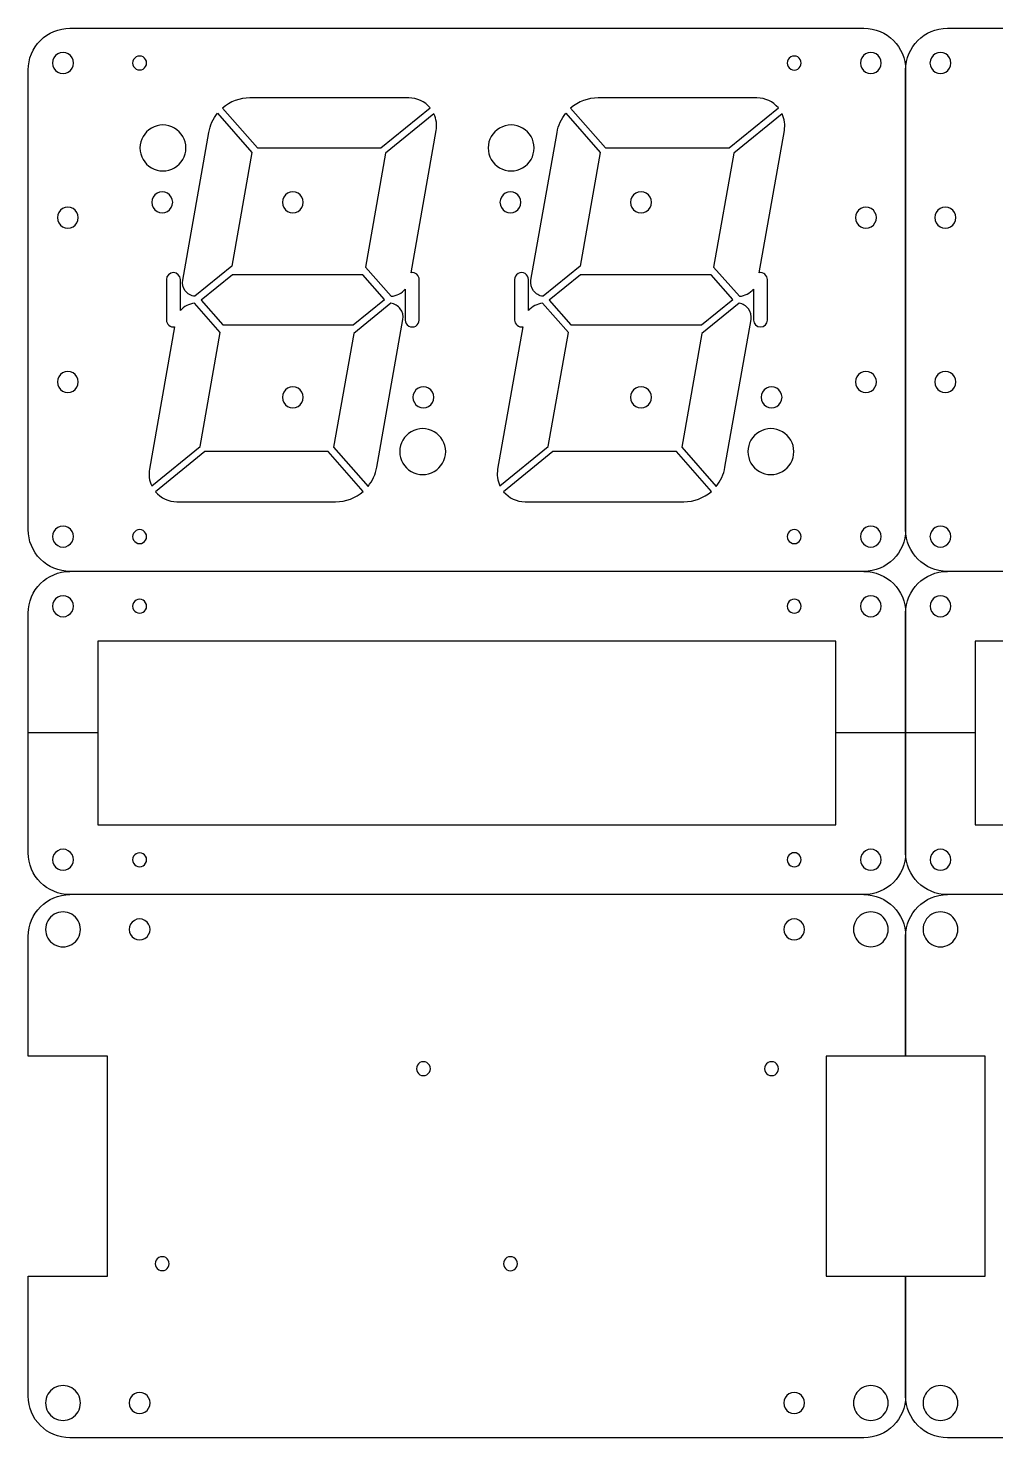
# Model space of a CAD drawing. Extents: x 0 to 528, y 0 to 405.
# Drawn here: x 0.1 to 139.1, y 202.5 to 404.9 of the extents above; entities that cross this region are included whole.
import ezdxf

# ---------------------------------------------------------------- set-up
doc = ezdxf.new("R2010")
doc.units = 0
doc.layers.add('Capa_1', color=7, linetype='CONTINUOUS')

msp = doc.modelspace()

# ---------------------------------------------------------------- linework, layer by layer
at = {"layer": 'Capa_1', "color": 7}
for points in [[(6.100785, 404.932044), (120.10059, 404.932044)], [(132.099751, 404.932441), (296.09947, 404.932441)], [(0.100795, 332.932168), (0.100795, 398.932045)], [(126.099763, 332.93257), (126.099763, 398.932453)], [(126.100562, 398.932045), (126.100562, 332.932168)], [(54.747168, 394.932055), (31.948819, 394.932055)], [(104.747085, 394.932055), (81.948731, 394.932055)], [(27.297524, 392.722233), (32.235225, 387.10109), (29.353497, 370.757992), (24.027999, 366.432115)], [(27.994202, 393.444359), (33.011992, 387.732067), (50.749797, 387.732067), (57.828756, 393.4823)], [(77.297435, 392.722233), (82.235136, 387.10109), (79.353408, 370.757992), (74.027911, 366.432115)], [(77.994114, 393.444359), (83.011904, 387.732067), (100.749706, 387.732067), (107.828655, 393.4823)], [(58.367974, 392.631957), (51.410243, 386.980202), (48.528515, 370.637104), (52.222272, 366.432115)], [(108.367875, 392.631957), (101.410155, 386.980202), (98.528427, 370.637104), (102.222184, 366.432115)], [(22.300223, 368.764731), (26.039983, 389.973957)], [(55.085963, 369.818432), (58.686391, 390.237455)], [(72.300135, 368.764731), (76.039894, 389.973957)], [(105.085883, 369.818432), (108.6863, 390.237455)], [(19.950761, 368.832093), (19.950761, 363.032119)], [(21.950757, 364.391335), (21.950757, 368.832093)], [(56.250697, 363.032119), (56.250697, 368.832093)], [(69.95067, 368.832093), (69.95067, 363.032119)], [(71.950668, 364.391335), (71.950668, 368.832093)], [(106.250603, 363.032119), (106.250603, 368.832093)], [(54.250699, 367.472852), (54.250699, 363.032119)], [(104.250621, 367.472852), (104.250621, 363.032119)], [(17.833482, 339.23223), (24.791212, 344.88401), (27.67294, 361.227082), (23.979184, 365.432098)], [(52.173459, 365.432098), (46.847959, 361.106194), (43.966231, 344.763096), (48.903932, 339.14198)], [(67.833394, 339.23223), (74.791124, 344.88401), (77.672852, 361.227082), (73.979095, 365.432098)], [(102.173368, 365.432098), (96.847871, 361.106194), (93.966143, 344.763096), (98.903843, 339.14198)], [(50.161473, 341.890255), (53.901233, 363.099482)], [(100.161385, 341.890255), (103.901134, 363.099482)], [(21.115492, 362.045781), (17.515067, 341.626731)], [(71.115404, 362.045781), (67.514976, 341.626731)], [(48.207253, 338.419854), (43.189463, 344.132145), (25.451661, 344.132145), (18.372699, 338.381913)], [(98.207165, 338.419854), (93.189375, 344.132145), (75.451573, 344.132145), (68.372611, 338.381913)], [(21.454291, 336.932158), (44.252637, 336.932158)], [(71.4542, 336.932158), (94.252548, 336.932158)], [(120.10059, 326.932169), (6.100785, 326.932169)], [(296.09947, 326.93258), (132.099751, 326.93258)], [(302.100183, 320.932764), (302.100183, 303.732773), (292.100189, 303.732773), (292.100189, 316.932766), (136.10026, 316.932766), (136.10026, 303.732773), (126.100286, 303.732773), (126.100286, 320.932764)], [(126.100286, 286.532781), (126.100286, 303.732773)], [(136.10026, 303.732773), (136.10026, 290.532779), (292.100189, 290.532779), (292.100189, 303.732773)], [(296.100186, 280.532785), (132.100265, 280.532785)], [(126.100336, 208.532635), (126.100336, 225.732603), (137.500312, 225.732603), (137.500312, 257.332547), (126.100336, 257.332547), (126.100336, 274.532518)], [(296.100027, 202.532644), (132.100308, 202.532644)]]:
    msp.add_lwpolyline(points, dxfattribs=at)
for points in [[(6.600783, 399.932036)], [(17.100765, 399.932036)], [(111.100592, 399.932036)], [(122.600581, 399.932036)], [(132.599752, 399.932449)], [(27.994202, 393.444359)], [(77.994114, 393.444359)], [(22.750755, 387.732067)], [(72.750666, 387.732067)], [(20.850759, 379.932085)], [(39.600725, 379.932085)], [(70.85067, 379.932085)], [(89.600636, 379.932085)], [(7.300782, 377.732079)], [(121.900574, 377.732079)], [(133.299748, 377.732489)], [(28.033297, 362.332113), (46.771098, 362.332113), (51.277364, 365.992537), (48.168161, 369.5321), (29.430358, 369.5321), (24.924091, 365.871649)], [(78.033206, 362.332113), (96.771009, 362.332113), (101.277276, 365.992537), (98.168073, 369.5321), (79.43027, 369.5321), (74.924003, 365.871649)], [(54.250699, 367.472852)], [(104.250621, 367.472852)], [(21.950757, 364.391335)], [(71.950668, 364.391335)], [(7.300782, 354.132134)], [(121.900574, 354.132134)], [(133.299748, 354.132531)], [(39.600725, 351.932128)], [(58.350694, 351.932128)], [(89.600636, 351.932128)], [(108.350597, 351.932128)], [(60.050689, 344.132145)], [(110.050595, 344.132145)], [(50.161473, 341.890255)], [(100.161385, 341.890255)], [(48.207253, 338.419854)], [(98.207165, 338.419854)], [(6.600783, 331.93215)], [(17.100765, 331.93215)], [(111.100592, 331.93215)], [(122.600581, 331.93215)], [(132.599752, 331.932571)], [(132.600274, 321.932763)], [(132.600274, 285.532782)], [(133.600307, 275.532514)], [(133.600307, 207.532636)]]:
    msp.add_lwpolyline(points, close=True, dxfattribs=at)
at = {"layer": 'Capa_1', "color": 1}
for points in [[(6.600673, 321.932533)], [(17.100668, 321.932533)], [(111.100612, 321.932533)], [(122.600616, 321.932533)], [(6.600673, 285.532542)], [(17.100668, 285.532542)], [(111.100612, 285.532542)], [(122.600616, 285.532542)]]:
    msp.add_lwpolyline(points, close=True, dxfattribs=at)
for points in [[(126.100605, 320.932544), (126.100605, 303.732543), (116.10063, 303.732543), (116.10063, 316.932546), (10.100673, 316.932546), (10.100673, 303.732543), (0.100677, 303.732543), (0.100677, 320.932544)], [(0.100677, 286.532561), (0.100677, 303.732563)], [(10.100673, 303.732563), (10.100673, 290.532559), (116.10063, 290.532559), (116.10063, 303.732563)], [(126.100605, 303.732563), (126.100605, 286.532561)], [(120.100618, 280.532555), (6.100675, 280.532555)]]:
    msp.add_lwpolyline(points, dxfattribs=at)
at = {"layer": 'Capa_1', "color": 5}
for points in [[(7.601344, 275.532101)], [(17.601333, 275.532101)], [(111.601166, 275.532101)], [(123.601144, 275.532101)], [(57.85126, 255.53215)], [(107.851172, 255.53215)], [(20.351328, 227.532192)], [(70.351237, 227.532192)], [(7.601344, 207.532215)], [(17.601333, 207.532215)], [(111.601166, 207.532215)], [(123.601144, 207.532215)]]:
    msp.add_lwpolyline(points, close=True, dxfattribs=at)
for points in [[(0.101373, 208.532232), (0.101373, 225.732208), (11.501349, 225.732208), (11.501349, 257.332133), (0.101373, 257.332133), (0.101373, 274.53211)], [(126.10114, 274.53211), (126.10114, 257.332133), (114.701159, 257.332133), (114.701159, 225.732208), (126.10114, 225.732208), (126.10114, 208.532232)], [(120.101149, 202.532234), (6.101345, 202.532234)]]:
    msp.add_lwpolyline(points, dxfattribs=at)
at = {"layer": 'Capa_1', "color": 7}
for points in [[(1.858148, 403.174685), (2.983365, 404.299903), (4.509487, 404.932044), (6.100785, 404.932044)], [(120.10059, 404.932044), (123.414289, 404.932034), (126.100567, 402.245745), (126.100562, 398.932045)], [(126.099763, 398.932453), (126.099764, 402.246155), (128.78605, 404.93244), (132.099751, 404.932441)], [(0.100795, 398.932045), (0.100792, 400.523343), (0.732931, 402.049466), (1.858148, 403.174685)], [(4.350473, 401.231981), (3.886212, 400.96379), (3.600399, 400.468193), (3.600789, 399.932036)], [(5.8511, 401.231981), (5.386839, 401.500172), (4.814734, 401.500172), (4.350473, 401.231981)], [(6.600783, 399.932036), (6.601173, 400.468193), (6.315361, 400.96379), (5.8511, 401.231981)], [(15.600404, 400.79911), (15.290819, 400.620197), (15.100319, 400.289601), (15.10077, 399.932036)], [(16.60113, 400.79911), (16.291545, 400.978023), (15.90999, 400.978023), (15.600404, 400.79911)], [(17.100765, 399.932036), (17.101215, 400.289601), (16.910715, 400.620197), (16.60113, 400.79911)], [(109.599491, 400.801267), (109.289527, 400.621778), (109.099232, 400.290215), (109.10061, 399.932036)], [(110.601711, 400.801267), (110.291747, 400.980756), (109.909456, 400.980756), (109.599491, 400.801267)], [(111.100592, 399.932036), (111.101971, 400.290215), (110.911676, 400.621778), (110.601711, 400.801267)], [(120.350581, 401.231074), (119.88648, 400.963125), (119.600581, 400.467934), (119.600581, 399.932036)], [(121.850581, 401.231074), (121.386479, 401.499023), (120.814683, 401.499023), (120.350581, 401.231074)], [(122.600581, 399.932036), (122.600581, 400.467934), (122.314682, 400.963125), (121.850581, 401.231074)], [(130.349754, 401.231486), (129.885653, 400.963537), (129.599755, 400.468347), (129.599755, 399.932449)], [(131.849753, 401.231486), (131.385652, 401.499435), (130.813855, 401.499435), (130.349754, 401.231486)], [(132.599752, 399.932449), (132.599752, 400.468347), (132.313854, 400.963537), (131.849753, 401.231486)], [(3.600789, 399.932036), (3.600399, 399.395879), (3.886212, 398.900282), (4.350473, 398.632091)], [(5.8511, 398.632091), (6.315361, 398.900282), (6.601173, 399.395879), (6.600783, 399.932036)], [(15.10077, 399.932036), (15.100319, 399.574471), (15.290819, 399.243875), (15.600404, 399.064962)], [(15.600404, 399.064962), (15.90999, 398.88605), (16.291545, 398.88605), (16.60113, 399.064962)], [(16.60113, 399.064962), (16.910715, 399.243875), (17.101215, 399.574471), (17.100765, 399.932036)], [(109.10061, 399.932036), (109.099232, 399.573857), (109.289527, 399.242294), (109.599491, 399.062805)], [(109.599491, 399.062805), (109.909456, 398.883316), (110.291747, 398.883316), (110.601711, 399.062805)], [(110.601711, 399.062805), (110.911676, 399.242294), (111.101971, 399.573857), (111.100592, 399.932036)], [(119.600581, 399.932036), (119.600581, 399.396138), (119.88648, 398.900947), (120.350581, 398.632998)], [(121.850581, 398.632998), (122.314682, 398.900947), (122.600581, 399.396138), (122.600581, 399.932036)], [(129.599755, 399.932449), (129.599755, 399.396552), (129.885653, 398.901362), (130.349754, 398.633413)], [(131.849753, 398.633413), (132.313854, 398.901362), (132.599752, 399.396552), (132.599752, 399.932449)], [(4.350473, 398.632091), (4.814734, 398.3639), (5.386839, 398.3639), (5.8511, 398.632091)], [(120.350581, 398.632998), (120.814683, 398.365049), (121.386479, 398.365049), (121.850581, 398.632998)], [(130.349754, 398.633413), (130.813855, 398.365464), (131.385652, 398.365464), (131.849753, 398.633413)], [(31.948819, 394.932055), (30.493835, 394.932052), (29.088423, 394.403347), (27.994202, 393.444359)], [(57.828756, 393.4823), (57.068855, 394.400531), (55.939056, 394.932053), (54.747168, 394.932055)], [(81.948731, 394.932055), (80.493747, 394.932052), (79.088334, 394.403347), (77.994114, 393.444359)], [(107.828655, 393.4823), (107.068758, 394.400526), (105.938967, 394.932047), (104.747085, 394.932055)], [(26.039983, 389.973957), (26.217789, 390.982346), (26.650703, 391.928453), (27.297524, 392.722233)], [(76.039894, 389.973957), (76.2177, 390.982346), (76.650615, 391.928453), (77.297435, 392.722233)], [(21.101139, 390.591047), (20.079924, 391.180828), (18.821598, 391.180828), (17.800382, 390.591047)], [(58.686391, 390.237455), (58.829552, 391.049364), (58.71834, 391.885677), (58.367974, 392.631957)], [(71.101051, 390.591047), (70.079835, 391.180828), (68.821509, 391.180828), (67.800294, 390.591047)], [(108.6863, 390.237455), (108.829459, 391.049365), (108.718244, 391.885677), (108.367875, 392.631957)], [(17.800382, 390.591047), (16.779167, 390.001267), (16.150295, 388.911356), (16.150767, 387.732067)], [(22.750755, 387.732067), (22.751227, 388.911356), (22.122355, 390.001267), (21.101139, 390.591047)], [(67.800294, 390.591047), (66.779078, 390.001267), (66.150206, 388.911356), (66.150678, 387.732067)], [(72.750666, 387.732067), (72.751138, 388.911356), (72.122266, 390.001267), (71.101051, 390.591047)], [(16.150767, 387.732067), (16.150295, 386.552778), (16.779167, 385.462868), (17.800382, 384.873087)], [(21.101139, 384.873087), (22.122355, 385.462868), (22.751227, 386.552778), (22.750755, 387.732067)], [(66.150678, 387.732067), (66.150206, 386.552778), (66.779078, 385.462868), (67.800294, 384.873087)], [(71.101051, 384.873087), (72.122266, 385.462868), (72.751138, 386.552778), (72.750666, 387.732067)], [(17.800382, 384.873087), (18.821598, 384.283307), (20.079924, 384.283307), (21.101139, 384.873087)], [(67.800294, 384.873087), (68.821509, 384.283307), (70.079835, 384.283307), (71.101051, 384.873087)], [(18.600506, 381.231863), (18.136274, 380.963717), (17.850446, 380.468195), (17.850765, 379.932085)], [(20.101017, 381.231863), (19.636786, 381.50001), (19.064737, 381.50001), (18.600506, 381.231863)], [(20.850759, 379.932085), (20.851077, 380.468195), (20.565249, 380.963717), (20.101017, 381.231863)], [(37.350414, 381.23203), (36.886153, 380.963839), (36.600341, 380.468242), (36.600731, 379.932085)], [(38.851041, 381.23203), (38.386781, 381.500222), (37.814675, 381.500222), (37.350414, 381.23203)], [(39.600725, 379.932085), (39.601115, 380.468242), (39.315302, 380.963839), (38.851041, 381.23203)], [(68.600417, 381.231863), (68.136186, 380.963717), (67.850358, 380.468195), (67.850676, 379.932085)], [(70.100929, 381.231863), (69.636698, 381.50001), (69.064649, 381.50001), (68.600417, 381.231863)], [(70.85067, 379.932085), (70.850989, 380.468195), (70.56516, 380.963717), (70.100929, 381.231863)], [(87.350326, 381.23203), (86.886065, 380.963839), (86.600252, 380.468242), (86.600642, 379.932085)], [(88.850953, 381.23203), (88.386692, 381.500222), (87.814587, 381.500222), (87.350326, 381.23203)], [(89.600636, 379.932085), (89.601026, 380.468242), (89.315214, 380.963839), (88.850953, 381.23203)], [(5.050472, 379.032024), (4.586211, 378.763833), (4.300398, 378.268236), (4.300788, 377.732079)], [(6.551099, 379.032024), (6.086838, 379.300215), (5.514732, 379.300215), (5.050472, 379.032024)], [(7.300782, 377.732079), (7.301172, 378.268236), (7.01536, 378.763833), (6.551099, 379.032024)], [(17.850765, 379.932085), (17.850446, 379.395976), (18.136274, 378.900454), (18.600506, 378.632307)], [(18.600506, 378.632307), (19.064737, 378.36416), (19.636786, 378.36416), (20.101017, 378.632307)], [(20.101017, 378.632307), (20.565249, 378.900454), (20.851077, 379.395976), (20.850759, 379.932085)], [(36.600731, 379.932085), (36.600341, 379.395928), (36.886153, 378.900331), (37.350414, 378.63214)], [(37.350414, 378.63214), (37.814675, 378.363949), (38.386781, 378.363949), (38.851041, 378.63214)], [(38.851041, 378.63214), (39.315302, 378.900331), (39.601115, 379.395928), (39.600725, 379.932085)], [(67.850676, 379.932085), (67.850358, 379.395976), (68.136186, 378.900454), (68.600417, 378.632307)], [(68.600417, 378.632307), (69.064649, 378.36416), (69.636698, 378.36416), (70.100929, 378.632307)], [(70.100929, 378.632307), (70.56516, 378.900454), (70.850989, 379.395976), (70.85067, 379.932085)], [(86.600642, 379.932085), (86.600252, 379.395928), (86.886065, 378.900331), (87.350326, 378.63214)], [(87.350326, 378.63214), (87.814587, 378.363949), (88.386692, 378.363949), (88.850953, 378.63214)], [(88.850953, 378.63214), (89.315214, 378.900331), (89.601026, 379.395928), (89.600636, 379.932085)], [(119.650574, 379.031117), (119.186473, 378.763167), (118.900574, 378.267977), (118.900574, 377.732079)], [(121.150574, 379.031117), (120.686472, 379.299066), (120.114676, 379.299066), (119.650574, 379.031117)], [(121.900574, 377.732079), (121.900574, 378.267977), (121.614675, 378.763167), (121.150574, 379.031117)], [(131.049438, 379.032434), (130.585177, 378.764243), (130.299364, 378.268647), (130.299754, 377.732489)], [(132.550065, 379.032434), (132.085804, 379.300626), (131.513698, 379.300626), (131.049438, 379.032434)], [(133.299748, 377.732489), (133.300138, 378.268647), (133.014326, 378.764243), (132.550065, 379.032434)], [(4.300788, 377.732079), (4.300398, 377.195922), (4.586211, 376.700325), (5.050472, 376.432134)], [(6.551099, 376.432134), (7.01536, 376.700325), (7.301172, 377.195922), (7.300782, 377.732079)], [(118.900574, 377.732079), (118.900574, 377.19618), (119.186473, 376.70099), (119.650574, 376.433041)], [(121.150574, 376.433041), (121.614675, 376.70099), (121.900574, 377.19618), (121.900574, 377.732079)], [(130.299754, 377.732489), (130.299364, 377.196332), (130.585177, 376.700736), (131.049438, 376.432544)], [(132.550065, 376.432544), (133.014326, 376.700736), (133.300138, 377.196332), (133.299748, 377.732489)], [(5.050472, 376.432134), (5.514732, 376.163942), (6.086838, 376.163942), (6.551099, 376.432134)], [(119.650574, 376.433041), (120.114676, 376.165092), (120.686472, 376.165092), (121.150574, 376.433041)], [(131.049438, 376.432544), (131.513698, 376.164353), (132.085804, 376.164353), (132.550065, 376.432544)], [(20.950759, 369.830832), (20.398967, 369.830832), (19.951457, 369.383885), (19.950761, 368.832093)], [(21.950757, 368.832093), (21.950061, 369.383885), (21.502551, 369.830832), (20.950759, 369.830832)], [(22.662695, 367.227022), (22.335966, 367.668129), (22.204902, 368.224138), (22.300223, 368.764731)], [(55.896943, 369.595224), (55.672574, 369.785228), (55.375958, 369.866866), (55.085963, 369.818432)], [(56.250697, 368.832093), (56.250697, 369.126105), (56.121312, 369.40522), (55.896943, 369.595224)], [(70.45067, 369.698118), (70.141269, 369.519485), (69.95067, 369.189359), (69.95067, 368.832093)], [(71.450669, 369.698118), (71.141268, 369.87675), (70.760071, 369.87675), (70.45067, 369.698118)], [(71.950668, 368.832093), (71.950668, 369.189359), (71.760069, 369.519485), (71.450669, 369.698118)], [(72.662607, 367.227022), (72.335878, 367.668129), (72.204814, 368.224138), (72.300135, 368.764731)], [(105.896854, 369.595218), (105.672488, 369.785221), (105.375876, 369.866862), (105.085883, 369.818432)], [(106.250603, 368.832093), (106.250603, 369.126103), (106.12122, 369.405215), (105.896854, 369.595218)], [(24.027999, 366.432115), (23.483095, 366.498491), (22.989424, 366.785916), (22.662695, 367.227022)], [(52.222272, 366.432115), (53.009023, 366.498585), (53.737854, 366.87253), (54.250699, 367.472852)], [(74.027911, 366.432115), (73.483006, 366.498491), (72.989336, 366.785916), (72.662607, 367.227022)], [(102.222184, 366.432115), (103.008939, 366.498582), (103.737774, 366.872528), (104.250621, 367.472852)], [(23.979184, 365.432098), (23.192428, 365.365621), (22.463597, 364.991666), (21.950757, 364.391335)], [(53.538762, 364.63719), (53.212033, 365.078296), (52.718363, 365.365721), (52.173459, 365.432098)], [(53.901233, 363.099482), (53.996553, 363.640075), (53.86549, 364.196083), (53.538762, 364.63719)], [(73.979095, 365.432098), (73.19234, 365.365621), (72.463509, 364.991666), (71.950668, 364.391335)], [(103.538665, 364.637187), (103.211939, 365.078293), (102.718271, 365.365719), (102.173368, 365.432098)], [(103.901134, 363.099482), (103.996454, 363.640074), (103.865392, 364.196081), (103.538665, 364.637187)], [(19.950761, 363.032119), (19.950761, 362.738108), (20.080146, 362.458994), (20.304514, 362.26899)], [(54.250699, 363.032119), (54.250699, 362.674854), (54.441298, 362.344728), (54.750698, 362.166095)], [(55.750697, 362.166095), (56.060098, 362.344728), (56.250697, 362.674854), (56.250697, 363.032119)], [(69.95067, 363.032119), (69.95067, 362.738108), (70.080055, 362.458993), (70.304424, 362.268989)], [(104.250621, 363.032119), (104.252741, 362.481342), (104.699831, 362.03597), (105.250612, 362.03597)], [(105.250612, 362.03597), (105.801393, 362.03597), (106.248483, 362.481342), (106.250603, 363.032119)], [(20.304514, 362.26899), (20.528883, 362.078986), (20.825498, 361.997348), (21.115492, 362.045781)], [(54.750698, 362.166095), (55.060099, 361.987462), (55.441297, 361.987462), (55.750697, 362.166095)], [(70.304424, 362.268989), (70.528793, 362.078985), (70.825409, 361.997347), (71.115404, 362.045781)], [(5.050472, 355.432079), (4.586211, 355.163888), (4.300398, 354.668291), (4.300788, 354.132134)], [(6.551099, 355.432079), (6.086838, 355.70027), (5.514732, 355.70027), (5.050472, 355.432079)], [(7.300782, 354.132134), (7.301172, 354.668291), (7.01536, 355.163888), (6.551099, 355.432079)], [(119.650574, 355.431172), (119.186473, 355.163223), (118.900574, 354.668032), (118.900574, 354.132134)], [(121.150574, 355.431172), (120.686472, 355.699121), (120.114676, 355.699121), (119.650574, 355.431172)], [(121.900574, 354.132134), (121.900574, 354.668032), (121.614675, 355.163223), (121.150574, 355.431172)], [(131.049438, 355.432477), (130.585177, 355.164285), (130.299364, 354.668689), (130.299754, 354.132531)], [(132.550065, 355.432477), (132.085804, 355.700668), (131.513698, 355.700668), (131.049438, 355.432477)], [(133.299748, 354.132531), (133.300138, 354.668689), (133.014326, 355.164285), (132.550065, 355.432477)], [(4.300788, 354.132134), (4.300398, 353.595977), (4.586211, 353.10038), (5.050472, 352.832189)], [(5.050472, 352.832189), (5.514732, 352.563998), (6.086838, 352.563998), (6.551099, 352.832189)], [(6.551099, 352.832189), (7.01536, 353.10038), (7.301172, 353.595977), (7.300782, 354.132134)], [(37.350414, 353.232073), (36.886153, 352.963881), (36.600341, 352.468285), (36.600731, 351.932128)], [(38.851041, 353.232073), (38.386781, 353.500264), (37.814675, 353.500264), (37.350414, 353.232073)], [(39.600725, 351.932128), (39.601115, 352.468285), (39.315302, 352.963881), (38.851041, 353.232073)], [(56.100696, 353.231164), (55.636595, 352.963215), (55.350697, 352.468025), (55.350697, 351.932128)], [(57.600694, 353.231164), (57.136593, 353.499113), (56.564797, 353.499113), (56.100696, 353.231164)], [(58.350694, 351.932128), (58.350694, 352.468025), (58.064796, 352.963215), (57.600694, 353.231164)], [(87.350326, 353.232073), (86.886065, 352.963881), (86.600252, 352.468285), (86.600642, 351.932128)], [(88.850953, 353.232073), (88.386692, 353.500264), (87.814587, 353.500264), (87.350326, 353.232073)], [(89.600636, 351.932128), (89.601026, 352.468285), (89.315214, 352.963881), (88.850953, 353.232073)], [(106.100598, 353.231165), (105.636496, 352.963216), (105.350598, 352.468026), (105.350598, 351.932128)], [(107.600598, 353.231165), (107.136496, 353.499114), (106.564699, 353.499114), (106.100598, 353.231165)], [(108.350597, 351.932128), (108.350597, 352.468026), (108.064699, 352.963216), (107.600598, 353.231165)], [(118.900574, 354.132134), (118.900574, 353.596236), (119.186473, 353.101045), (119.650574, 352.833096)], [(119.650574, 352.833096), (120.114676, 352.565147), (120.686472, 352.565147), (121.150574, 352.833096)], [(121.150574, 352.833096), (121.614675, 353.101045), (121.900574, 353.596236), (121.900574, 354.132134)], [(130.299754, 354.132531), (130.299364, 353.596374), (130.585177, 353.100778), (131.049438, 352.832586)], [(131.049438, 352.832586), (131.513698, 352.564395), (132.085804, 352.564395), (132.550065, 352.832586)], [(132.550065, 352.832586), (133.014326, 353.100778), (133.300138, 353.596374), (133.299748, 354.132531)], [(36.600731, 351.932128), (36.600341, 351.39597), (36.886153, 350.900374), (37.350414, 350.632182)], [(37.350414, 350.632182), (37.814675, 350.363991), (38.386781, 350.363991), (38.851041, 350.632182)], [(38.851041, 350.632182), (39.315302, 350.900374), (39.601115, 351.39597), (39.600725, 351.932128)], [(55.350697, 351.932128), (55.350697, 351.39623), (55.636595, 350.90104), (56.100696, 350.633091)], [(56.100696, 350.633091), (56.564797, 350.365142), (57.136593, 350.365142), (57.600694, 350.633091)], [(57.600694, 350.633091), (58.064796, 350.90104), (58.350694, 351.39623), (58.350694, 351.932128)], [(86.600642, 351.932128), (86.600252, 351.39597), (86.886065, 350.900374), (87.350326, 350.632182)], [(87.350326, 350.632182), (87.814587, 350.363991), (88.386692, 350.363991), (88.850953, 350.632182)], [(88.850953, 350.632182), (89.315214, 350.900374), (89.601026, 351.39597), (89.600636, 351.932128)], [(105.350598, 351.932128), (105.350598, 351.396229), (105.636496, 350.901039), (106.100598, 350.63309)], [(106.100598, 350.63309), (106.564699, 350.36514), (107.136496, 350.36514), (107.600598, 350.63309)], [(107.600598, 350.63309), (108.064699, 350.901039), (108.350597, 351.396229), (108.350597, 351.932128)], [(55.100316, 346.991125), (54.079101, 346.401344), (53.450229, 345.311434), (53.450701, 344.132145)], [(58.401073, 346.991125), (57.379858, 347.580906), (56.121532, 347.580906), (55.100316, 346.991125)], [(60.050689, 344.132145), (60.051161, 345.311434), (59.422289, 346.401344), (58.401073, 346.991125)], [(105.1006, 346.990026), (104.079578, 346.400539), (103.450602, 345.311121), (103.450602, 344.132145)], [(108.400597, 346.990026), (107.379574, 347.579514), (106.121623, 347.579514), (105.1006, 346.990026)], [(110.050595, 344.132145), (110.050595, 345.311121), (109.421619, 346.400539), (108.400597, 346.990026)], [(53.450701, 344.132145), (53.450229, 342.952856), (54.079101, 341.862946), (55.100316, 341.273165)], [(58.401073, 341.273165), (59.422289, 341.862946), (60.051161, 342.952856), (60.050689, 344.132145)], [(103.450602, 344.132145), (103.450602, 342.95317), (104.079578, 341.863752), (105.1006, 341.274265)], [(108.400597, 341.274265), (109.421619, 341.863752), (110.050595, 342.95317), (110.050595, 344.132145)], [(17.515067, 341.626731), (17.371905, 340.814822), (17.483116, 339.97851), (17.833482, 339.23223)], [(48.903932, 339.14198), (49.550752, 339.93576), (49.983667, 340.881867), (50.161473, 341.890255)], [(55.100316, 341.273165), (56.121532, 340.683385), (57.379858, 340.683385), (58.401073, 341.273165)], [(67.514976, 341.626731), (67.371815, 340.814822), (67.483027, 339.97851), (67.833394, 339.23223)], [(98.903843, 339.14198), (99.550664, 339.93576), (99.983579, 340.881867), (100.161385, 341.890255)], [(105.1006, 341.274265), (106.121623, 340.684777), (107.379574, 340.684777), (108.400597, 341.274265)], [(18.372699, 338.381913), (19.132601, 337.463681), (20.262401, 336.932159), (21.454291, 336.932158)], [(44.252637, 336.932158), (45.70762, 336.932161), (47.113033, 337.460866), (48.207253, 338.419854)], [(68.372611, 338.381913), (69.132512, 337.463682), (70.262311, 336.93216), (71.4542, 336.932158)], [(94.252548, 336.932158), (95.707532, 336.932161), (97.112944, 337.460866), (98.207165, 338.419854)], [(1.858148, 328.689528), (0.732931, 329.814746), (0.100792, 331.34087), (0.100795, 332.932168)], [(4.350473, 333.232095), (3.886212, 332.963904), (3.600399, 332.468307), (3.600789, 331.93215)], [(5.8511, 333.232095), (5.386839, 333.500287), (4.814734, 333.500287), (4.350473, 333.232095)], [(6.600783, 331.93215), (6.601173, 332.468307), (6.315361, 332.963904), (5.8511, 333.232095)], [(15.600404, 332.799224), (15.290819, 332.620311), (15.100319, 332.289715), (15.10077, 331.93215)], [(16.60113, 332.799224), (16.291545, 332.978137), (15.90999, 332.978137), (15.600404, 332.799224)], [(17.100765, 331.93215), (17.101215, 332.289715), (16.910715, 332.620311), (16.60113, 332.799224)], [(109.599491, 332.801381), (109.289527, 332.621892), (109.099232, 332.290329), (109.10061, 331.93215)], [(110.601711, 332.801381), (110.291747, 332.98087), (109.909456, 332.98087), (109.599491, 332.801381)], [(111.100592, 331.93215), (111.101971, 332.290329), (110.911676, 332.621892), (110.601711, 332.801381)], [(120.350581, 333.231188), (119.88648, 332.963239), (119.600581, 332.468048), (119.600581, 331.93215)], [(126.100562, 332.932168), (126.100567, 329.618468), (123.414289, 326.932179), (120.10059, 326.932169)], [(121.850581, 333.231188), (121.386479, 333.499137), (120.814683, 333.499137), (120.350581, 333.231188)], [(122.600581, 331.93215), (122.600581, 332.468048), (122.314682, 332.963239), (121.850581, 333.231188)], [(132.099751, 326.93258), (128.786049, 326.93258), (126.099762, 329.618868), (126.099763, 332.93257)], [(130.349754, 333.231608), (129.885653, 332.963659), (129.599755, 332.468469), (129.599755, 331.932571)], [(131.849753, 333.231608), (131.385652, 333.499557), (130.813855, 333.499557), (130.349754, 333.231608)], [(132.599752, 331.932571), (132.599752, 332.468469), (132.313854, 332.963659), (131.849753, 333.231608)], [(3.600789, 331.93215), (3.600399, 331.395993), (3.886212, 330.900396), (4.350473, 330.632205)], [(4.350473, 330.632205), (4.814734, 330.364014), (5.386839, 330.364014), (5.8511, 330.632205)], [(5.8511, 330.632205), (6.315361, 330.900396), (6.601173, 331.395993), (6.600783, 331.93215)], [(15.10077, 331.93215), (15.100319, 331.574585), (15.290819, 331.243989), (15.600404, 331.065076)], [(15.600404, 331.065076), (15.90999, 330.886164), (16.291545, 330.886164), (16.60113, 331.065076)], [(16.60113, 331.065076), (16.910715, 331.243989), (17.101215, 331.574585), (17.100765, 331.93215)], [(109.10061, 331.93215), (109.099232, 331.573971), (109.289527, 331.242408), (109.599491, 331.062919)], [(109.599491, 331.062919), (109.909456, 330.88343), (110.291747, 330.88343), (110.601711, 331.062919)], [(110.601711, 331.062919), (110.911676, 331.242408), (111.101971, 331.573971), (111.100592, 331.93215)], [(119.600581, 331.93215), (119.600581, 331.396252), (119.88648, 330.901062), (120.350581, 330.633112)], [(120.350581, 330.633112), (120.814683, 330.365163), (121.386479, 330.365163), (121.850581, 330.633112)], [(121.850581, 330.633112), (122.314682, 330.901062), (122.600581, 331.396252), (122.600581, 331.93215)], [(129.599755, 331.932571), (129.599755, 331.396674), (129.885653, 330.901484), (130.349754, 330.633535)], [(130.349754, 330.633535), (130.813855, 330.365586), (131.385652, 330.365586), (131.849753, 330.633535)], [(131.849753, 330.633535), (132.313854, 330.901484), (132.599752, 331.396674), (132.599752, 331.932571)], [(6.100785, 326.932169), (4.509487, 326.932169), (2.983365, 327.56431), (1.858148, 328.689528)], [(126.100286, 320.932764), (126.100286, 324.246462), (128.786564, 326.932751), (132.100265, 326.932761)], [(130.350272, 323.231803), (129.88617, 322.963853), (129.600271, 322.468662), (129.600271, 321.932763)], [(129.600271, 321.932763), (129.600271, 321.396864), (129.88617, 320.901673), (130.350272, 320.633724)], [(131.850273, 323.231803), (131.386171, 323.499752), (130.814374, 323.499752), (130.350272, 323.231803)], [(132.600274, 321.932763), (132.600274, 322.468662), (132.314376, 322.963853), (131.850273, 323.231803)], [(131.850273, 320.633724), (132.314376, 320.901673), (132.600274, 321.396864), (132.600274, 321.932763)], [(130.350272, 320.633724), (130.814374, 320.365774), (131.386171, 320.365774), (131.850273, 320.633724)], [(132.100265, 280.532785), (128.786564, 280.532795), (126.100286, 283.219083), (126.100286, 286.532781)], [(130.350272, 286.831822), (129.88617, 286.563872), (129.600271, 286.068681), (129.600271, 285.532782)], [(129.600271, 285.532782), (129.600271, 284.996883), (129.88617, 284.501692), (130.350272, 284.233742)], [(131.850273, 286.831822), (131.386171, 287.099771), (130.814374, 287.099771), (130.350272, 286.831822)], [(132.600274, 285.532782), (132.600274, 286.068681), (132.314376, 286.563872), (131.850273, 286.831822)], [(131.850273, 284.233742), (132.314376, 284.501692), (132.600274, 284.996883), (132.600274, 285.532782)], [(130.350272, 284.233742), (130.814374, 283.965793), (131.386171, 283.965793), (131.850273, 284.233742)], [(126.100336, 274.532518), (126.100336, 277.846214), (128.786619, 280.532495), (132.100308, 280.532506)], [(129.848872, 277.701751), (129.074636, 277.254055), (128.598533, 276.426869), (128.600326, 275.532514)], [(132.351762, 277.701751), (131.577525, 278.149447), (130.623109, 278.149447), (129.848872, 277.701751)], [(133.600307, 275.532514), (133.602101, 276.426869), (133.125998, 277.254055), (132.351762, 277.701751)], [(128.600326, 275.532514), (128.598533, 274.638159), (129.074636, 273.810973), (129.848872, 273.363277)], [(132.351762, 273.363277), (133.125998, 273.810973), (133.602101, 274.638159), (133.600307, 275.532514)], [(129.848872, 273.363277), (130.623109, 272.915581), (131.577525, 272.915581), (132.351762, 273.363277)], [(132.100308, 202.532644), (128.786619, 202.532655), (126.100336, 205.218938), (126.100336, 208.532635)], [(129.848872, 209.701873), (129.074636, 209.254177), (128.598533, 208.426991), (128.600326, 207.532636)], [(132.351762, 209.701873), (131.577525, 210.149569), (130.623109, 210.149569), (129.848872, 209.701873)], [(133.600307, 207.532636), (133.602101, 208.426991), (133.125998, 209.254177), (132.351762, 209.701873)], [(128.600326, 207.532636), (128.598533, 206.638281), (129.074636, 205.811095), (129.848872, 205.363399)], [(132.351762, 205.363399), (133.125998, 205.811095), (133.602101, 206.638281), (133.600307, 207.532636)], [(129.848872, 205.363399), (130.623109, 204.915703), (131.577525, 204.915703), (132.351762, 205.363399)]]:
    msp.add_open_spline(points, degree=3, dxfattribs=at)
at = {"layer": 'Capa_1', "color": 1}
for points in [[(0.100677, 320.932544), (0.100677, 324.246252), (2.786967, 326.932541), (6.100675, 326.932541)], [(120.100618, 326.932541), (123.414316, 326.932531), (126.100605, 324.246242), (126.100605, 320.932544)], [(4.350322, 323.232591), (3.886041, 322.96437), (3.600238, 322.468723), (3.600676, 321.932533)], [(3.600676, 321.932533), (3.600238, 321.396343), (3.886041, 320.900696), (4.350322, 320.632475)], [(5.851028, 323.232591), (5.386747, 323.500812), (4.814603, 323.500812), (4.350322, 323.232591)], [(6.600673, 321.932533), (6.601111, 322.468723), (6.315309, 322.96437), (5.851028, 323.232591)], [(5.851028, 320.632475), (6.315309, 320.900696), (6.601111, 321.396343), (6.600673, 321.932533)], [(15.600353, 322.799471), (15.290791, 322.620595), (15.100278, 322.290059), (15.10067, 321.932533)], [(15.10067, 321.932533), (15.100278, 321.575007), (15.290791, 321.244471), (15.600353, 321.065595)], [(16.600985, 322.799471), (16.291423, 322.978347), (15.909915, 322.978347), (15.600353, 322.799471)], [(17.100668, 321.932533), (17.10106, 322.290059), (16.910547, 322.620595), (16.600985, 322.799471)], [(16.600985, 321.065595), (16.910547, 321.244471), (17.10106, 321.575007), (17.100668, 321.932533)], [(109.599696, 322.801219), (109.289827, 322.621876), (109.09948, 322.290557), (109.100623, 321.932533)], [(109.100623, 321.932533), (109.09948, 321.574509), (109.289827, 321.24319), (109.599696, 321.063847)], [(110.601539, 322.801219), (110.29167, 322.980562), (109.909565, 322.980562), (109.599696, 322.801219)], [(111.100612, 321.932533), (111.101756, 322.290557), (110.911408, 322.621876), (110.601539, 322.801219)], [(110.601539, 321.063847), (110.911408, 321.24319), (111.101756, 321.574509), (111.100612, 321.932533)], [(120.35061, 323.231575), (119.886507, 322.963625), (119.600608, 322.468433), (119.600608, 321.932533)], [(119.600608, 321.932533), (119.600608, 321.396633), (119.886507, 320.901441), (120.35061, 320.633491)], [(121.850614, 323.231575), (121.386511, 323.499525), (120.814713, 323.499525), (120.35061, 323.231575)], [(122.600616, 321.932533), (122.600616, 322.468433), (122.314717, 322.963625), (121.850614, 323.231575)], [(121.850614, 320.633491), (122.314717, 320.901441), (122.600616, 321.396633), (122.600616, 321.932533)], [(4.350322, 320.632475), (4.814603, 320.364254), (5.386747, 320.364254), (5.851028, 320.632475)], [(15.600353, 321.065595), (15.909915, 320.886719), (16.291423, 320.886719), (16.600985, 321.065595)], [(109.599696, 321.063847), (109.909565, 320.884504), (110.29167, 320.884504), (110.601539, 321.063847)], [(120.35061, 320.633491), (120.814713, 320.365541), (121.386511, 320.365541), (121.850614, 320.633491)], [(6.100675, 280.532555), (2.786963, 280.532555), (0.100671, 283.218853), (0.100677, 286.532561)], [(4.350322, 286.8326), (3.886041, 286.564379), (3.600238, 286.068732), (3.600676, 285.532542)], [(3.600676, 285.532542), (3.600238, 284.996352), (3.886041, 284.500705), (4.350322, 284.232484)], [(5.851028, 286.8326), (5.386747, 287.100821), (4.814603, 287.100821), (4.350322, 286.8326)], [(6.600673, 285.532542), (6.601111, 286.068732), (6.315309, 286.564379), (5.851028, 286.8326)], [(5.851028, 284.232484), (6.315309, 284.500705), (6.601111, 284.996352), (6.600673, 285.532542)], [(15.600353, 286.39948), (15.290791, 286.220604), (15.100278, 285.890068), (15.10067, 285.532542)], [(15.10067, 285.532542), (15.100278, 285.175016), (15.290791, 284.84448), (15.600353, 284.665604)], [(16.600985, 286.39948), (16.291423, 286.578356), (15.909915, 286.578356), (15.600353, 286.39948)], [(17.100668, 285.532542), (17.10106, 285.890068), (16.910547, 286.220604), (16.600985, 286.39948)], [(16.600985, 284.665604), (16.910547, 284.84448), (17.10106, 285.175016), (17.100668, 285.532542)], [(109.599696, 286.401228), (109.289827, 286.221885), (109.09948, 285.890566), (109.100623, 285.532542)], [(109.100623, 285.532542), (109.09948, 285.174518), (109.289827, 284.843199), (109.599696, 284.663856)], [(110.601539, 286.401228), (110.29167, 286.580571), (109.909565, 286.580571), (109.599696, 286.401228)], [(111.100612, 285.532542), (111.101756, 285.890566), (110.911408, 286.221885), (110.601539, 286.401228)], [(110.601539, 284.663856), (110.911408, 284.843199), (111.101756, 285.174518), (111.100612, 285.532542)], [(120.35061, 286.831584), (119.886507, 286.563634), (119.600608, 286.068442), (119.600608, 285.532542)], [(119.600608, 285.532542), (119.600608, 284.996642), (119.886507, 284.50145), (120.35061, 284.2335)], [(126.100605, 286.532561), (126.100615, 283.218853), (123.414326, 280.532565), (120.100618, 280.532555)], [(121.850614, 286.831584), (121.386511, 287.099534), (120.814713, 287.099534), (120.35061, 286.831584)], [(122.600616, 285.532542), (122.600616, 286.068442), (122.314717, 286.563634), (121.850614, 286.831584)], [(121.850614, 284.2335), (122.314717, 284.50145), (122.600616, 284.996642), (122.600616, 285.532542)], [(4.350322, 284.232484), (4.814603, 283.964263), (5.386747, 283.964263), (5.851028, 284.232484)], [(15.600353, 284.665604), (15.909915, 284.486728), (16.291423, 284.486728), (16.600985, 284.665604)], [(109.599696, 284.663856), (109.909565, 284.484513), (110.29167, 284.484513), (110.601539, 284.663856)], [(120.35061, 284.2335), (120.814713, 283.96555), (121.386511, 283.96555), (121.850614, 284.2335)]]:
    msp.add_open_spline(points, degree=3, dxfattribs=at)
at = {"layer": 'Capa_1', "color": 5}
for points in [[(0.101373, 274.53211), (0.101373, 277.845798), (2.787656, 280.532108), (6.101345, 280.532108)], [(120.101149, 280.532108), (123.414857, 280.532108), (126.101145, 277.845825), (126.10114, 274.53211)], [(3.849909, 277.701338), (3.075672, 277.253642), (2.59957, 276.426455), (2.601363, 275.532101)], [(6.352798, 277.701338), (5.578562, 278.149034), (4.624145, 278.149034), (3.849909, 277.701338)], [(7.601344, 275.532101), (7.603138, 276.426455), (7.127035, 277.253642), (6.352798, 277.701338)], [(119.85115, 277.697161), (119.077649, 277.250579), (118.601152, 276.425263), (118.601152, 275.532101)], [(122.351146, 277.697161), (121.577645, 278.143742), (120.624652, 278.143742), (119.85115, 277.697161)], [(123.601144, 275.532101), (123.601144, 276.425263), (123.124648, 277.250579), (122.351146, 277.697161)], [(2.601363, 275.532101), (2.59957, 274.637746), (3.075672, 273.810559), (3.849909, 273.362864)], [(6.352798, 273.362864), (7.127035, 273.810559), (7.603138, 274.637746), (7.601344, 275.532101)], [(15.351333, 276.831138), (14.887232, 276.563189), (14.601334, 276.067999), (14.601334, 275.532101)], [(14.601334, 275.532101), (14.601334, 274.996202), (14.887232, 274.501012), (15.351333, 274.233063)], [(16.851333, 276.831138), (16.387232, 277.099088), (15.815435, 277.099088), (15.351333, 276.831138)], [(17.601333, 275.532101), (17.601333, 276.067999), (17.315435, 276.563189), (16.851333, 276.831138)], [(16.851333, 274.233063), (17.315435, 274.501012), (17.601333, 274.996202), (17.601333, 275.532101)], [(109.351168, 276.831137), (108.887067, 276.563188), (108.601169, 276.067998), (108.601169, 275.532101)], [(108.601169, 275.532101), (108.601169, 274.996203), (108.887067, 274.501013), (109.351168, 274.233064)], [(110.851166, 276.831137), (110.387065, 277.099086), (109.815269, 277.099086), (109.351168, 276.831137)], [(111.601166, 275.532101), (111.601166, 276.067998), (111.315268, 276.563188), (110.851166, 276.831137)], [(110.851166, 274.233064), (111.315268, 274.501013), (111.601166, 274.996203), (111.601166, 275.532101)], [(118.601152, 275.532101), (118.601152, 274.638938), (119.077649, 273.813622), (119.85115, 273.367041)], [(122.351146, 273.367041), (123.124648, 273.813622), (123.601144, 274.638938), (123.601144, 275.532101)], [(3.849909, 273.362864), (4.624145, 272.915168), (5.578562, 272.915168), (6.352798, 273.362864)], [(15.351333, 274.233063), (15.815435, 273.965114), (16.387232, 273.965114), (16.851333, 274.233063)], [(109.351168, 274.233064), (109.815269, 273.965115), (110.387065, 273.965115), (110.851166, 274.233064)], [(119.85115, 273.367041), (120.624652, 272.920459), (121.577645, 272.920459), (122.351146, 273.367041)], [(56.351262, 256.398174), (56.041861, 256.219542), (55.851262, 255.889415), (55.851262, 255.53215)], [(55.851262, 255.53215), (55.851262, 255.174885), (56.041861, 254.844758), (56.351262, 254.666125)], [(57.351261, 256.398174), (57.04186, 256.576807), (56.660663, 256.576807), (56.351262, 256.398174)], [(57.85126, 255.53215), (57.85126, 255.889415), (57.660662, 256.219542), (57.351261, 256.398174)], [(57.351261, 254.666125), (57.660662, 254.844758), (57.85126, 255.174885), (57.85126, 255.53215)], [(106.351174, 256.398174), (106.041773, 256.219542), (105.851174, 255.889415), (105.851174, 255.53215)], [(105.851174, 255.53215), (105.851174, 255.174885), (106.041773, 254.844758), (106.351174, 254.666125)], [(107.351172, 256.398174), (107.041772, 256.576807), (106.660574, 256.576807), (106.351174, 256.398174)], [(107.851172, 255.53215), (107.851172, 255.889415), (107.660573, 256.219542), (107.351172, 256.398174)], [(107.351172, 254.666125), (107.660573, 254.844758), (107.851172, 255.174885), (107.851172, 255.53215)], [(56.351262, 254.666125), (56.660663, 254.487493), (57.04186, 254.487493), (57.351261, 254.666125)], [(106.351174, 254.666125), (106.660574, 254.487493), (107.041772, 254.487493), (107.351172, 254.666125)], [(18.851322, 228.398221), (18.541919, 228.219588), (18.351319, 227.889459), (18.351319, 227.532192)], [(18.351319, 227.532192), (18.351319, 227.174925), (18.541919, 226.844797), (18.851322, 226.666163)], [(19.851326, 228.398221), (19.541923, 228.576855), (19.160724, 228.576855), (18.851322, 228.398221)], [(20.351328, 227.532192), (20.351328, 227.889459), (20.160728, 228.219588), (19.851326, 228.398221)], [(19.851326, 226.666163), (20.160728, 226.844797), (20.351328, 227.174925), (20.351328, 227.532192)], [(68.850876, 228.399266), (68.541291, 228.220353), (68.350791, 227.889757), (68.351242, 227.532192)], [(68.351242, 227.532192), (68.350791, 227.174627), (68.541291, 226.844031), (68.850876, 226.665118)], [(69.851602, 228.399266), (69.542017, 228.578178), (69.160462, 228.578178), (68.850876, 228.399266)], [(70.351237, 227.532192), (70.351687, 227.889757), (70.161187, 228.220353), (69.851602, 228.399266)], [(69.851602, 226.665118), (70.161187, 226.844031), (70.351687, 227.174627), (70.351237, 227.532192)], [(18.851322, 226.666163), (19.160724, 226.487529), (19.541923, 226.487529), (19.851326, 226.666163)], [(68.850876, 226.665118), (69.160462, 226.486206), (69.542017, 226.486206), (69.851602, 226.665118)], [(6.101345, 202.532234), (2.787656, 202.532234), (0.101373, 205.218543), (0.101373, 208.532232)], [(3.849909, 209.701452), (3.075672, 209.253756), (2.59957, 208.426569), (2.601363, 207.532215)], [(6.352798, 209.701452), (5.578562, 210.149148), (4.624145, 210.149148), (3.849909, 209.701452)], [(7.601344, 207.532215), (7.603138, 208.426569), (7.127035, 209.253756), (6.352798, 209.701452)], [(15.351333, 208.831252), (14.887232, 208.563303), (14.601334, 208.068113), (14.601334, 207.532215)], [(16.851333, 208.831252), (16.387232, 209.099202), (15.815435, 209.099202), (15.351333, 208.831252)], [(17.601333, 207.532215), (17.601333, 208.068113), (17.315435, 208.563303), (16.851333, 208.831252)], [(109.351168, 208.831251), (108.887067, 208.563302), (108.601169, 208.068112), (108.601169, 207.532215)], [(110.851166, 208.831251), (110.387065, 209.0992), (109.815269, 209.0992), (109.351168, 208.831251)], [(111.601166, 207.532215), (111.601166, 208.068112), (111.315268, 208.563302), (110.851166, 208.831251)], [(119.85115, 209.697275), (119.077649, 209.250693), (118.601152, 208.425377), (118.601152, 207.532215)], [(122.351146, 209.697275), (121.577645, 210.143856), (120.624652, 210.143856), (119.85115, 209.697275)], [(126.10114, 208.532232), (126.101145, 205.218517), (123.414857, 202.532234), (120.101149, 202.532234)], [(123.601144, 207.532215), (123.601144, 208.425377), (123.124648, 209.250693), (122.351146, 209.697275)], [(2.601363, 207.532215), (2.59957, 206.63786), (3.075672, 205.810674), (3.849909, 205.362978)], [(6.352798, 205.362978), (7.127035, 205.810674), (7.603138, 206.63786), (7.601344, 207.532215)], [(14.601334, 207.532215), (14.601334, 206.996316), (14.887232, 206.501126), (15.351333, 206.233177)], [(16.851333, 206.233177), (17.315435, 206.501126), (17.601333, 206.996316), (17.601333, 207.532215)], [(108.601169, 207.532215), (108.601169, 206.996317), (108.887067, 206.501127), (109.351168, 206.233178)], [(110.851166, 206.233178), (111.315268, 206.501127), (111.601166, 206.996317), (111.601166, 207.532215)], [(118.601152, 207.532215), (118.601152, 206.639052), (119.077649, 205.813736), (119.85115, 205.367155)], [(122.351146, 205.367155), (123.124648, 205.813736), (123.601144, 206.639052), (123.601144, 207.532215)], [(3.849909, 205.362978), (4.624145, 204.915282), (5.578562, 204.915282), (6.352798, 205.362978)], [(15.351333, 206.233177), (15.815435, 205.965228), (16.387232, 205.965228), (16.851333, 206.233177)], [(109.351168, 206.233178), (109.815269, 205.965229), (110.387065, 205.965229), (110.851166, 206.233178)], [(119.85115, 205.367155), (120.624652, 204.920574), (121.577645, 204.920574), (122.351146, 205.367155)]]:
    msp.add_open_spline(points, degree=3, dxfattribs=at)

doc.saveas('drawing.dxf')
